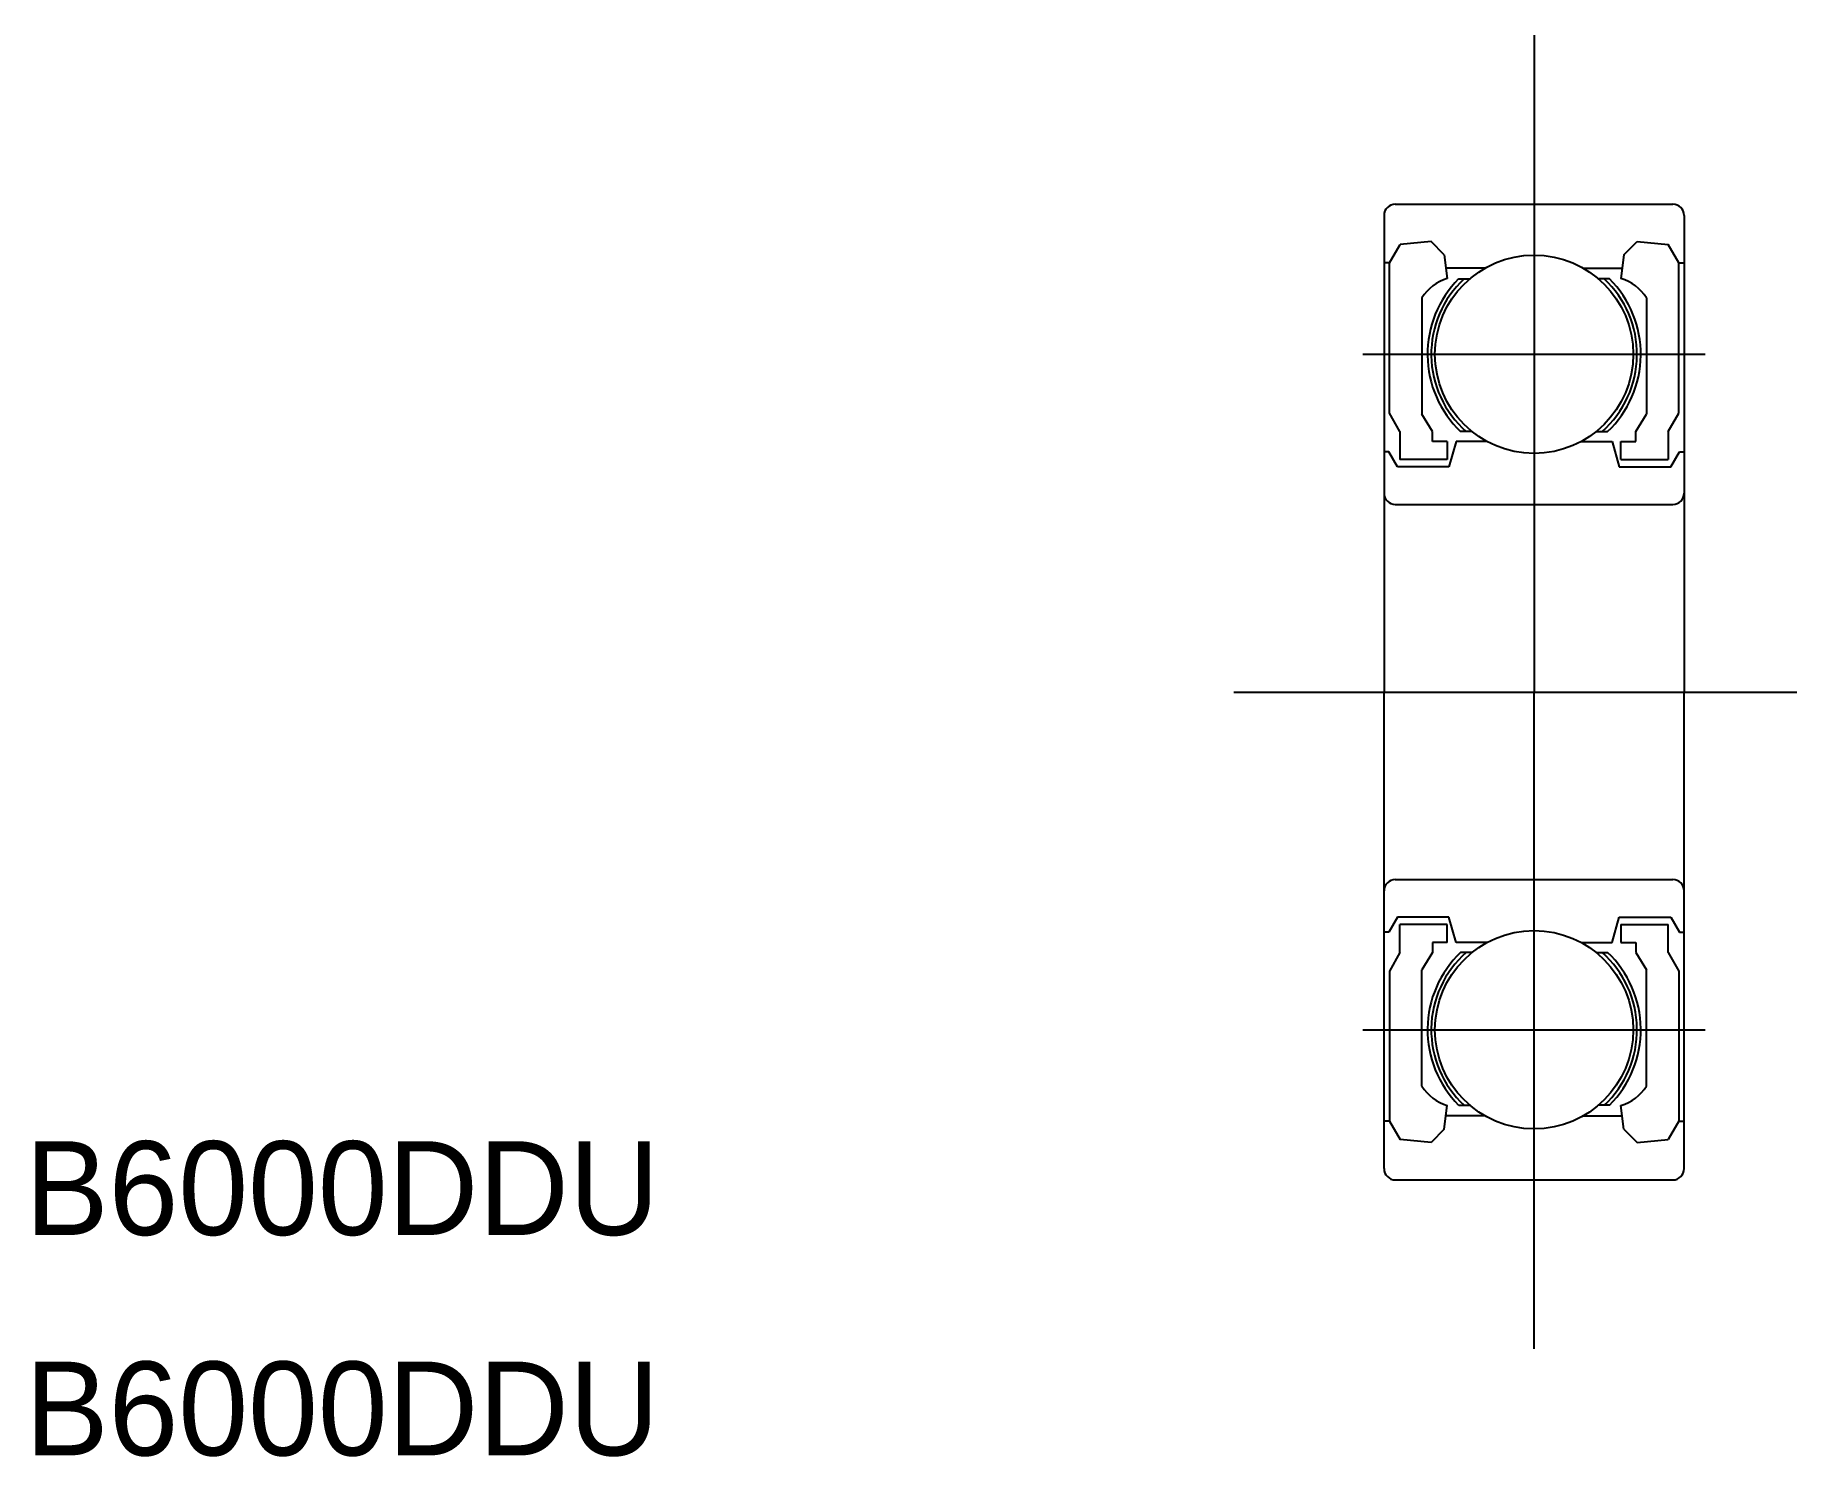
# Model space of a CAD drawing. Extents: x 716.9 to 763.8, y 605.8 to 643.7.
import ezdxf

# ---------------------------------------------------------------- set-up
doc = ezdxf.new("R2010")
doc.units = 0
doc.linetypes.add('CENTER', pattern=[50.8, 31.75, -6.35, 6.35, -6.35])
doc.layers.get('0').update_dxf_attribs({"linetype": 'CONTINUOUS'})
doc.layers.add('CENTER', color=1, linetype='CENTER')

# ---------------------------------------------------------------- blocks, each defined once
blk = doc.blocks.new('*U2')
at = {"color": 7, "linetype": 'CONTINUOUS'}
blk.add_text('B6000DDU', height=2.5, dxfattribs=at).set_placement((716.628, 611.724))
blk = doc.blocks.new('*U3')
at = {"color": 7, "linetype": 'CONTINUOUS'}
blk.add_text('B6000DDU', height=2.5, dxfattribs=at).set_placement((716.628, 605.851))

msp = doc.modelspace()

# ---------------------------------------------------------------- linework, layer by layer
at = {"color": 7, "linetype": 'CONTINUOUS'}
for p, q in [((753.15, 639.192), (760.55, 639.192)), ((752.85, 638.892), (752.85, 626.192)), ((760.85, 638.892), (760.85, 626.192)), ((752.993, 637.625), (753.278, 638.119)), ((754.103, 638.192), (753.278, 638.119)), ((754.455, 637.841), (754.103, 638.192)), ((759.245, 637.841), (759.597, 638.192)), ((759.597, 638.192), (760.422, 638.119)), ((760.707, 637.625), (760.422, 638.119)), ((752.993, 637.625), (752.85, 637.625)), ((752.993, 633.626), (752.993, 637.625)), ((754.455, 637.841), (754.536, 637.206)), ((759.245, 637.841), (759.164, 637.206)), ((760.707, 633.626), (760.707, 637.625)), ((760.707, 637.625), (760.85, 637.625)), ((755.535, 637.484), (754.5, 637.484)), ((758.165, 637.484), (759.2, 637.484)), ((753.858, 636.691), (753.858, 633.597)), ((759.842, 636.691), (759.842, 633.597)), ((753.274, 633.132), (752.993, 633.626)), ((754.14, 633.132), (753.858, 633.597)), ((759.56, 633.132), (759.842, 633.597)), ((760.426, 633.132), (760.707, 633.626)), ((753.274, 633.132), (753.274, 632.39)), ((754.14, 632.868), (754.14, 633.132)), ((754.536, 632.868), (754.14, 632.868)), ((754.536, 632.868), (754.536, 632.39)), ((754.768, 632.868), (754.578, 632.192)), ((758.932, 632.868), (759.121, 632.192)), ((759.164, 632.39), (759.164, 632.868)), ((759.164, 632.868), (759.56, 632.868)), ((759.56, 632.868), (759.56, 633.132)), ((760.426, 633.132), (760.426, 632.39)), ((752.976, 632.588), (752.85, 632.588)), ((753.205, 632.192), (752.976, 632.588)), ((754.536, 632.39), (753.274, 632.39)), ((759.164, 632.39), (760.426, 632.39)), ((760.495, 632.192), (760.724, 632.588)), ((760.724, 632.588), (760.85, 632.588)), ((754.578, 632.192), (753.205, 632.192)), ((759.121, 632.192), (760.495, 632.192)), ((752.85, 613.492), (752.85, 626.192)), ((760.85, 613.492), (760.85, 626.192)), ((753.205, 620.192), (752.976, 619.795)), ((754.578, 620.192), (753.205, 620.192)), ((754.768, 619.516), (754.578, 620.192)), ((758.932, 619.516), (759.121, 620.192)), ((759.121, 620.192), (760.495, 620.192)), ((760.495, 620.192), (760.724, 619.795)), ((752.976, 619.795), (752.85, 619.795)), ((753.274, 619.251), (753.274, 619.994)), ((754.536, 619.994), (753.274, 619.994)), ((754.536, 619.516), (754.536, 619.994)), ((759.164, 619.994), (760.426, 619.994)), ((759.164, 619.994), (759.164, 619.516)), ((760.426, 619.251), (760.426, 619.994)), ((760.724, 619.795), (760.85, 619.795)), ((753.274, 619.251), (752.993, 618.758)), ((754.14, 619.251), (753.858, 618.787)), ((754.14, 619.516), (754.14, 619.251)), ((754.536, 619.516), (754.14, 619.516)), ((759.164, 619.516), (759.56, 619.516)), ((759.56, 619.516), (759.56, 619.251)), ((759.56, 619.251), (759.842, 618.787)), ((760.426, 619.251), (760.707, 618.758)), ((753.858, 615.693), (753.858, 618.787)), ((759.842, 615.693), (759.842, 618.787)), ((752.993, 618.758), (752.993, 614.758)), ((760.707, 618.758), (760.707, 614.758)), ((754.455, 614.543), (754.536, 615.178)), ((759.245, 614.543), (759.164, 615.178)), ((752.993, 614.758), (752.85, 614.758)), ((752.993, 614.758), (753.278, 614.265)), ((755.535, 614.9), (754.5, 614.9)), ((758.165, 614.9), (759.2, 614.9)), ((760.707, 614.758), (760.422, 614.265)), ((760.707, 614.758), (760.85, 614.758)), ((754.103, 614.192), (753.278, 614.265)), ((754.455, 614.543), (754.103, 614.192)), ((759.245, 614.543), (759.597, 614.192)), ((759.597, 614.192), (760.422, 614.265)), ((753.15, 613.192), (760.55, 613.192))]:
    msp.add_line(p, q, dxfattribs=at)
for p, q in [((754.839, 637.2), (755.133, 637.2)), ((754.839, 637.2), (755.133, 637.2)), ((758.861, 637.2), (758.567, 637.2)), ((758.861, 637.2), (758.567, 637.2)), ((755.592, 632.868), (754.768, 632.868)), ((755.194, 633.132), (754.891, 633.132)), ((758.108, 632.868), (758.932, 632.868)), ((758.505, 633.132), (758.809, 633.132)), ((753.15, 631.192), (760.55, 631.192)), ((753.15, 621.192), (760.55, 621.192)), ((755.592, 619.516), (754.768, 619.516)), ((755.194, 619.251), (754.891, 619.251)), ((758.108, 619.516), (758.932, 619.516)), ((758.505, 619.251), (758.809, 619.251)), ((754.839, 615.183), (755.133, 615.183)), ((754.839, 615.183), (755.133, 615.183)), ((758.861, 615.183), (758.567, 615.183)), ((758.861, 615.183), (758.567, 615.183))]:
    msp.add_line(p, q)
for centre in [(756.85, 635.192), (756.85, 617.192)]:
    msp.add_circle(centre, 2.642, dxfattribs=at)
for centre, radius, start, end in [((753.15, 638.892), 0.3, 90, 180), ((760.55, 638.892), 0.3, 0, 90), ((754.87, 636.064), 1.19, 106.2645, 148.2193), ((756.85, 635.192), 2.842, 135.0413, 226.4324), ((756.85, 635.192), 2.742, 132.9151, 228.6756), ((756.85, 635.192), 2.742, 311.3244, 47.0849), ((756.85, 635.192), 2.842, 313.5676, 44.9587), ((758.83, 636.064), 1.19, 31.7807, 73.7355), ((753.15, 631.492), 0.3, 180, 270), ((760.55, 631.492), 0.3, 270, 0), ((753.15, 620.892), 0.3, 90, 180), ((760.55, 620.892), 0.3, 360, 90), ((756.85, 617.192), 2.842, 133.5676, 224.9587), ((756.85, 617.192), 2.742, 131.3244, 227.0849), ((756.85, 617.192), 2.742, 312.9151, 48.6756), ((756.85, 617.192), 2.842, 315.0413, 46.4324), ((754.87, 616.32), 1.19, 211.7807, 253.7355), ((758.83, 616.32), 1.19, 286.2645, 328.2193), ((753.15, 613.492), 0.3, 180, 270), ((760.55, 613.492), 0.3, 270, 0)]:
    msp.add_arc(centre, radius, start, end, dxfattribs=at)
at = {"layer": 'CENTER', "color": 1, "linetype": 'CENTER'}
for p, q in [((756.85, 643.692), (756.85, 626.192)), ((752.287, 635.192), (761.413, 635.192)), ((748.85, 626.192), (763.85, 626.192)), ((748.85, 626.192), (763.85, 626.192)), ((756.85, 608.692), (756.85, 626.192)), ((752.287, 617.192), (761.413, 617.192))]:
    msp.add_line(p, q, dxfattribs=at)

# ---------------------------------------------------------------- block references
at = {"color": 7, "linetype": 'CONTINUOUS'}
for name in ['*U2', '*U3']:
    msp.add_blockref(name, (0, 0), dxfattribs=at)

doc.saveas('drawing.dxf')
